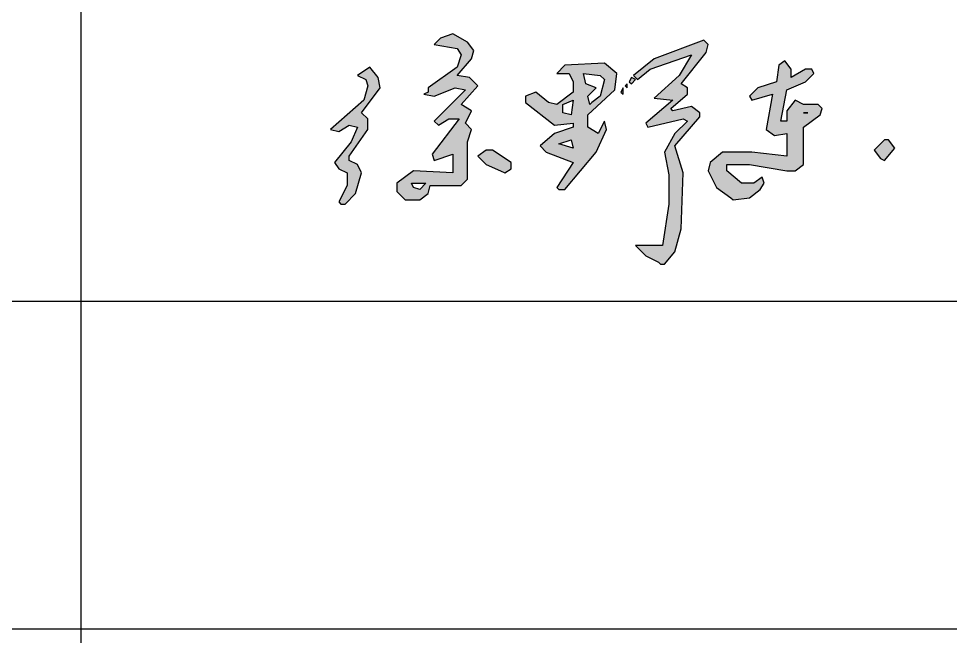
# Model space of a CAD drawing. Extents: x 37173252 to 74842692, y 59158332 to 118813339.
# Drawn here: x 37749441 to 37760801, y 59220902 to 59228439 of the extents above; entities that cross this region are included whole.
import ezdxf

# ---------------------------------------------------------------- set-up
doc = ezdxf.new("R2010")
doc.units = 0
doc.header["$LTSCALE"] = 1000
doc.header["$MEASUREMENT"] = 0
doc.layers.add('TITLIN', color=7, linetype='Continuous')
doc.layers.add('WALL', color=4, linetype='Continuous')

# ---------------------------------------------------------------- blocks, each defined once
blk = doc.blocks.new('TITLEA')
at = {"layer": 'TITLIN'}
for p, q in [((-2510.4, 19532.2), (-2510.4, 9970)), ((-4667.9, 12332.2), (0, 12332.2)), ((-4667.9, 11532.2), (0, 11532.2))]:
    blk.add_line(p, q, dxfattribs=at)
blk = doc.blocks.new('tk')
at = {"xscale": 5.000000000000001, "yscale": 5.000000000000001, "zscale": 5.000000000000001}
blk.add_blockref('TITLEA', (39418676, 59131781), dxfattribs=at)
blk = doc.blocks.new('徐野东')
h = blk.add_hatch(color=7)
h.dxf.hatch_style = 1
h.paths.add_polyline_path([(356, 257), (355, 262), (351, 267), (345, 263), (349, 261), (350, 258), (348, 251), (332, 237), (336, 236), (341, 239), (345, 238), (342, 231), (334, 221), (336, 218), (340, 216), (340, 210), (336, 202), (337, 201), (339, 201), (344, 206), (347, 216), (345, 220), (341, 222), (341, 224), (350, 237), (350, 242), (347, 245)])
h.paths.add_polyline_path([(399, 262), (393, 263), (400, 271), (401, 275), (398, 279), (391, 283), (385, 281), (382, 278), (393, 276), (395, 273), (393, 267), (379, 257), (379, 255), (377, 254), (382, 253), (392, 257), (397, 256), (382, 241), (384, 239), (389, 242), (394, 242), (381, 225), (382, 222), (391, 225), (391, 216), (372, 217), (364, 211), (364, 207), (367, 204), (368, 203), (375, 203), (379, 206), (380, 210), (395, 210), (398, 213), (398, 231), (400, 237), (397, 240), (400, 246), (395, 249), (403, 258)])
h.paths.add_polyline_path([(378, 211), (375, 208), (372, 209), (371, 211)], flags=16)
h.paths.add_polyline_path([(410, 227), (407, 227), (403, 224), (407, 220), (414, 217), (416, 216), (419, 218), (419, 221)])
h.paths.add_polyline_path([(469, 256), (470, 264), (464, 269), (445, 268), (441, 264), (447, 264), (449, 260), (449, 255), (441, 249), (437, 250), (431, 255), (426, 253), (426, 250), (440, 239), (449, 240), (449, 238), (440, 235), (433, 229), (436, 226), (449, 221), (441, 209), (442, 208), (445, 208), (460, 226), (465, 237), (464, 241), (461, 235), (456, 238), (456, 244)])
h.paths.add_polyline_path([(444, 249), (449, 251), (448, 244), (444, 245)], flags=16)
h.paths.add_polyline_path([(448, 232), (449, 228), (442, 230)], flags=16)
h.paths.add_polyline_path([(456, 253), (460, 257), (455, 259), (454, 264), (462, 263), (464, 261), (462, 253), (458, 250), (457, 249)], flags=16)
h.paths.add_polyline_path([(473, 257), (472, 255), (473, 254)])
h.paths.add_polyline_path([(475, 259), (474, 258), (475, 257)])
h.paths.add_polyline_path([(479, 261), (477, 262), (476, 260), (477, 259)])
h.paths.add_polyline_path([(504, 257), (501, 259), (513, 274), (514, 278), (512, 280), (488, 271), (478, 263), (480, 261), (486, 266), (506, 273), (500, 263), (488, 252), (497, 251), (484, 240), (485, 238), (502, 242), (504, 241), (498, 235), (493, 226), (495, 215), (495, 201), (492, 181), (479, 181), (484, 176), (490, 173), (491, 172), (493, 172), (498, 178), (501, 189), (502, 216), (498, 229), (510, 243), (510, 245), (506, 248), (497, 246), (496, 247), (504, 254)])
h.paths.add_polyline_path([(560, 238), (568, 244), (569, 247), (567, 249), (560, 249), (556, 251), (552, 246), (552, 241), (549, 241), (552, 256), (561, 260), (565, 264), (564, 266), (561, 266), (554, 262), (554, 266), (551, 270), (548, 268), (547, 260), (538, 257), (534, 253), (535, 251), (545, 254), (542, 237), (546, 234), (552, 235), (552, 224), (535, 226), (521, 226), (515, 221), (514, 217), (518, 209), (525, 204), (526, 203), (534, 204), (539, 208), (541, 211), (540, 214), (536, 211), (530, 211), (523, 217), (523, 220), (534, 220), (552, 217), (556, 217), (560, 220)])
h.paths.add_polyline_path([(601, 232), (599, 232), (594, 227), (597, 223), (599, 222), (604, 228)])
at = {"color": 7, "linetype": 'Continuous'}
for points in [[(367, 204), (368, 203), (375, 203), (379, 206), (380, 210), (395, 210), (398, 213), (398, 231), (400, 237), (397, 240), (400, 246), (395, 249), (403, 258), (399, 262), (393, 263), (400, 271), (401, 275), (398, 279), (391, 283), (385, 281), (382, 278), (393, 276), (395, 273), (393, 267), (379, 257), (379, 255), (377, 254), (382, 253), (392, 257), (397, 256), (382, 241), (384, 239), (389, 242), (394, 242), (381, 225), (382, 222), (391, 225), (391, 216), (372, 217), (364, 211), (364, 207), (367, 204)], [(490, 173), (491, 172), (493, 172), (498, 178), (501, 189), (502, 216), (498, 229), (510, 243), (510, 245), (506, 248), (497, 246), (496, 247), (504, 254), (504, 257), (501, 259), (513, 274), (514, 278), (512, 280), (488, 271), (478, 263), (480, 261), (486, 266), (506, 273), (500, 263), (488, 252), (497, 251), (484, 240), (485, 238), (502, 242), (504, 241), (498, 235), (493, 226), (495, 215), (495, 201), (492, 181), (479, 181), (484, 176), (490, 173)], [(525, 204), (526, 203), (534, 204), (539, 208), (541, 211), (540, 214), (536, 211), (530, 211), (523, 217), (523, 220), (534, 220), (552, 217), (556, 217), (560, 220), (560, 238), (568, 244), (569, 247), (567, 249), (560, 249), (556, 251), (552, 246), (552, 241), (549, 241), (552, 256), (561, 260), (565, 264), (564, 266), (561, 266), (554, 262), (554, 266), (551, 270), (548, 268), (547, 260), (538, 257), (534, 253), (535, 251), (545, 254), (542, 237), (546, 234), (552, 235), (552, 224), (535, 226), (521, 226), (515, 221), (514, 217), (518, 209), (525, 204)], [(336, 202), (337, 201), (339, 201), (344, 206), (347, 216), (345, 220), (341, 222), (341, 224), (350, 237), (350, 242), (347, 245), (356, 257), (355, 262), (351, 267), (345, 263), (349, 261), (350, 258), (348, 251), (332, 237), (336, 236), (341, 239), (345, 238), (342, 231), (334, 221), (336, 218), (340, 216), (340, 210), (336, 202)], [(441, 209), (442, 208), (445, 208), (460, 226), (465, 237), (464, 241), (461, 235), (456, 238), (456, 244), (469, 256), (470, 264), (464, 269), (445, 268), (441, 264), (447, 264), (449, 260), (449, 255), (441, 249), (437, 250), (431, 255), (426, 253), (426, 250), (440, 239), (449, 240), (449, 238), (440, 235), (433, 229), (436, 226), (449, 221), (441, 209)], [(458, 250), (457, 249), (456, 253), (460, 257), (455, 259), (454, 264), (462, 263), (464, 261), (462, 253), (458, 250)], [(476, 260), (477, 259), (479, 261), (477, 262), (476, 260)], [(472, 255), (473, 254), (473, 257), (472, 255)], [(474, 258), (475, 257), (475, 259), (474, 258)], [(448, 244), (444, 245), (444, 249), (449, 251), (448, 244)], [(562, 245), (560, 245), (562, 245)], [(449, 228), (442, 230), (448, 232), (449, 228)], [(597, 223), (599, 222), (604, 228), (601, 232), (599, 232), (594, 227), (597, 223)], [(414, 217), (416, 216), (419, 218), (419, 221), (410, 227), (407, 227), (403, 224), (407, 220), (414, 217)], [(375, 208), (372, 209), (371, 211), (378, 211), (375, 208)]]:
    blk.add_lwpolyline(points, dxfattribs=at)

msp = doc.modelspace()

# ---------------------------------------------------------------- block references
at = {"color": 7, "linetype": 'Continuous', "xscale": 25.29727200000001, "yscale": 25.29727200000001, "zscale": 25.29727200000001}
msp.add_blockref('徐野东', (37744844.75, 59221092.77), dxfattribs=at)
at = {"layer": 'WALL'}
msp.add_blockref('tk', (-1655924.43, 31550.97), dxfattribs=at)

doc.saveas('drawing.dxf')
